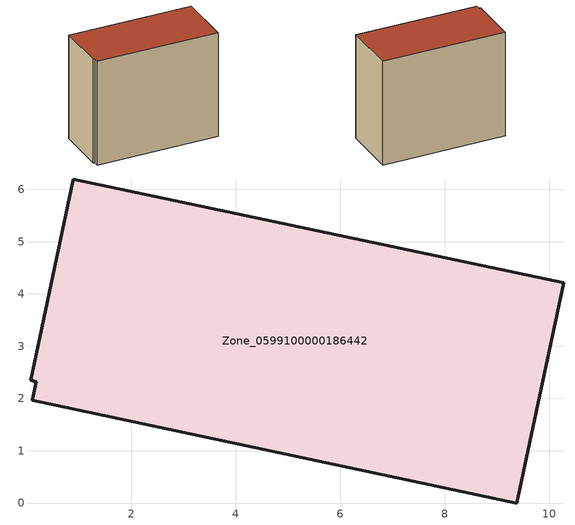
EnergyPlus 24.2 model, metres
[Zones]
Zone_0599100000186442
 floor ground (C_G): 0.17,2.32 0.08,2.35 0.89,6.2 10.27,4.21 9.37,0 0.1,1.97 z0
 wall outside (C_F): 9.37,0 10.27,4.21 0.89,6.2 0.08,2.35 0.17,2.32 0.1,1.97 9.37,0 z0:8.35
 roof outside (C_R): 0.17,2.32 0.1,1.97 9.37,0 10.27,4.21 0.89,6.2 0.08,2.35 z8.35
[BUILDING]
Pand.0599100000186442: North Axis=0; Terrain=City; Loads Convergence Tolerance Value=0.04; Temperature Convergence Tolerance Value=0.4; Solar Distribution=FullExterior; Maximum Number of Warmup Days=25; Minimum Number of Warmup Days=1
[Site:Location]
Rotterdam.The.Hague.AP_ZH_NLD Design_Conditions: Latitude=51.96; Longitude=4.45; Time Zone=1; Elevation=-4.5
[SITE:GROUNDTEMPERATURE:BUILDINGSURFACE]
18, 18, 18, 18, 18, 18, 18, 18, 18, 18, 18, 18
[MATERIAL] Thermal Absorptance=0.9; Solar Absorptance=0.7; Visible Absorptance=0.7
Name | Roughness | Thickness | Conductivity | Density | Specific Heat
G.TI.1975-1991 | MediumSmooth | 0.15 | 0.288461 | 540 | 1210
F.TI.1975-1991 | Rough | 0.3 | 0.230769 | 1920 | 840
R.TI.1975-1991 | MediumRough | 0.2 | 0.153846 | 1500 | 1000
[CONSTRUCTION]
C_G: G.TI.1975-1991
C_F: F.TI.1975-1991
C_R: R.TI.1975-1991
[ZONE]
Zone_0599100000186442: Type=1; Multiplier=1; Ceiling Height=Autocalculate; Volume=Autocalculate; Floor Area=autocalculate; Part of Total Floor Area=Yes
[ZONEINFILTRATION:DESIGNFLOWRATE]
Infil_Zone_0599100000186442: Zone or ZoneList or Space or SpaceList=Zone_0599100000186442; Schedule=AlwaysOn; Design Flow Rate Calculation Method=Flow/Area; Flow Rate per Floor Area=0.003; Constant Term Coefficient=1; Temperature Term Coefficient=0; Velocity Term Coefficient=0; Velocity Squared Term Coefficient=0
[HVACTEMPLATE:ZONE:IDEALLOADSAIRSYSTEM]
Zone_0599100000186442: Maximum Heating Supply Air Temperature=50; Minimum Cooling Supply Air Temperature=13; Maximum Heating Supply Air Humidity Ratio=0.0156; Minimum Cooling Supply Air Humidity Ratio=0.0077; Heating Limit=NoLimit; Cooling Limit=NoLimit; Dehumidification Control Type=ConstantSensibleHeatRatio; Cooling Sensible Heat Ratio=0.7; Dehumidification Setpoint=60; Humidification Control Type=None; Humidification Setpoint=30; Outdoor Air Method=None; Outdoor Air Flow Rate per Person=0.00944; Outdoor Air Flow Rate per Zone Floor Area=0; Outdoor Air Flow Rate per Zone=0; Demand Controlled Ventilation Type=None; Outdoor Air Economizer Type=NoEconomizer; Heat Recovery Type=None; Sensible Heat Recovery Effectiveness=0.7; Latent Heat Recovery Effectiveness=0.65
[ZONECONTROL:THERMOSTAT]
ThermostatControl_Zone_0599100000186442: Zone or ZoneList=Zone_0599100000186442; Control Type Schedule=DualSetpointControlType; Control 1=Thermostat_Zone_0599100000186442; Temperature Difference Between Cutout And Setpoint=0
[THERMOSTATSETPOINT:DUALSETPOINT]
Thermostat_Zone_0599100000186442: Heating Setpoint Temperature Schedule=HeatingSetpoint_Zone_0599100000186442; Cooling Setpoint Temperature Schedule=CoolingSetpoint_Zone_0599100000186442
[SCHEDULE:COMPACT]
HeatingSetpoint_Zone_0599100000186442: Through: 12/31, For: AllDays, Until: 24:00, 21
CoolingSetpoint_Zone_0599100000186442: Through: 12/31, For: AllDays, Until: 24:00, 24
DualSetpointControlType: Through: 12/31, For: AllDays, Until: 24:00, 4
AlwaysOn: Through: 12/31, For: AllDays, Until: 24:00, 1
